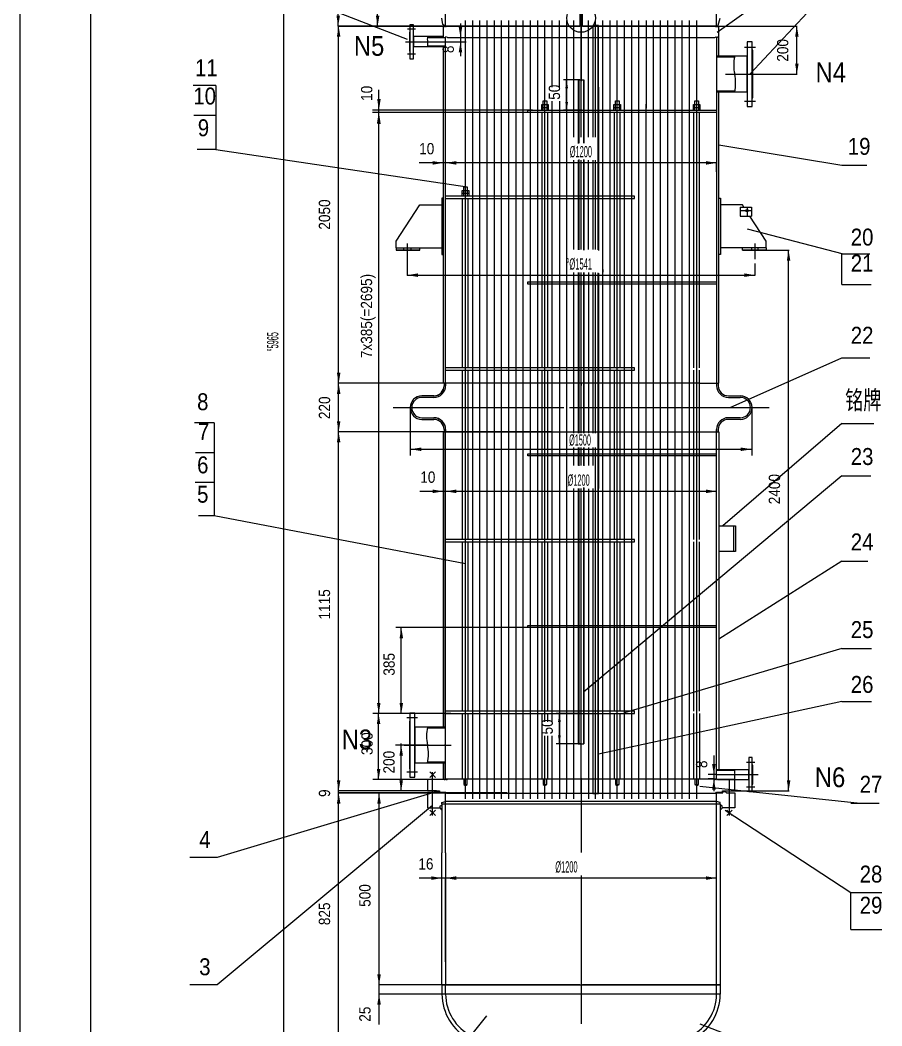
# Model space of a CAD drawing. Extents: x -3738 to 8162, y -7789 to 9011.
# Drawn here: x -3718 to 2388, y -2020 to 5103 of the extents above; entities that cross this region are included whole.
import ezdxf
from ezdxf.enums import TextEntityAlignment as Align

# ---------------------------------------------------------------- set-up
doc = ezdxf.new("R2010")
doc.units = 0
doc.linetypes.add('DASHED', pattern=[4, 3, -1])
for name, color, linetype in [('1', 7, 'Continuous'), ('11', 3, 'Continuous'), ('12', 7, 'Continuous'), ('17', 7, 'Continuous'), ('2', 4, 'Continuous'), ('21', 7, 'Continuous'), ('25', 4, 'Continuous'), ('3', 7, 'Continuous'), ('4', 2, 'DASHED'), ('8', 3, 'Continuous')]:
    doc.layers.add(name, color=color, linetype=linetype)
doc.styles.add('style1', font='cadt_en.shx', dxfattribs={"width": 0.531562, "bigfont": 'cadt_hz.shx'})
doc.styles.add('style115', font='cadt_en.shx', dxfattribs={"width": 0.424167, "bigfont": 'cadt_hz.shx'})
doc.styles.add('style76', font='cadt_en.shx', dxfattribs={"width": 0.499314, "bigfont": 'cadt_hz.shx'})
doc.styles.add('style77', font='cadt_en.shx', dxfattribs={"width": 0.45056, "bigfont": 'cadt_hz.shx'})
doc.styles.add('style80', font='cadt_en.shx', dxfattribs={"width": 0.45056, "bigfont": 'cadt_hz.shx'})
doc.styles.add('style81', font='cadt_en.shx', dxfattribs={"width": 0.45056, "bigfont": 'cadt_hz.shx'})
doc.styles.add('style85', font='cadt_en.shx', dxfattribs={"width": 0.465143, "bigfont": 'cadt_hz.shx'})

# ---------------------------------------------------------------- blocks, each defined once
blk = doc.blocks.new('*U76')
at = {"layer": '25'}
blk.add_line((-3717.8, -7788.7), (-3717.8, 9011.3, 1), dxfattribs=at)
blk = doc.blocks.new('*D84')
at = {"layer": '8'}
for p, q in [((253.7, 7646), (-1467.4, 7646)), ((-1464.2, 5060.1), (-1464.2, 7646)), ((-384.2, 5060.1), (-1467.4, 5060.1))]:
    blk.add_line(p, q, dxfattribs=at)
for points in [[(-1464.2, 7646), (-1451.7, 7571), (-1476.7, 7571)], [(-1464.2, 5060.1), (-1476.7, 5135.1), (-1451.7, 5135.1)]]:
    blk.add_solid(points, dxfattribs=at)
at = {"layer": '12', "style": 'style1', "width": 0.9}
blk.add_text('1596', height=80, rotation=90, dxfattribs=at).set_placement((-1500.7, 6365.4), align=Align.BOTTOM_LEFT)
blk = doc.blocks.new('*D86')
at = {"layer": '8'}
for p, q in [((-267.4, -370.9), (-1177.8, -370.9)), ((-1174.6, -2010.9), (-1174.6, -370.9)), ((-104.7, -1730.9), (-1177.8, -1730.9)), ((-104.7, -1794.9), (-1177.8, -1794.9))]:
    blk.add_line(p, q, dxfattribs=at)
for points in [[(-1174.6, -370.9), (-1162.1, -445.9), (-1187.1, -445.9)], [(-1174.6, -1730.9), (-1187.1, -1655.9), (-1162.1, -1655.9)], [(-1174.6, -1794.9), (-1162.1, -1869.9), (-1187.1, -1869.9)]]:
    blk.add_solid(points, dxfattribs=at)
at = {"layer": '12', "style": 'style1', "width": 0.9}
for s, p in [('500', (-1211.1, -1177.4)), ('25', (-1211.1, -1991.1))]:
    blk.add_text(s, height=80, rotation=90, dxfattribs=at).set_placement(p, align=Align.BOTTOM_LEFT)
blk = doc.blocks.new('*D87')
at = {"layer": '8'}
for p, q in [((-681.8, -372.5), (-1464.2, -372.5)), ((-1461, -2301.4), (-1461, -372.5)), ((164.1, -2301.4), (-1464.2, -2301.4))]:
    blk.add_line(p, q, dxfattribs=at)
for points in [[(-1461, -372.5), (-1448.5, -447.5), (-1473.5, -447.5)], [(-1461, -2301.4), (-1473.5, -2226.4), (-1448.5, -2226.4)]]:
    blk.add_solid(points, dxfattribs=at)
at = {"layer": '12', "style": 'style1', "width": 0.9}
blk.add_text('825', height=80, rotation=90, dxfattribs=at).set_placement((-1497.5, -1307), align=Align.BOTTOM_LEFT)
blk = doc.blocks.new('*D88')
at = {"layer": '8'}
for p, q in [((1099.3, 5060), (1788.6, 5060)), ((1785.4, 4720.3), (1785.4, 5060)), ((1280, 4720.3), (1788.6, 4720.3))]:
    blk.add_line(p, q, dxfattribs=at)
for points in [[(1785.4, 5060), (1797.9, 4985), (1772.9, 4985)], [(1785.4, 4720.3), (1772.9, 4795.3), (1797.9, 4795.3)]]:
    blk.add_solid(points, dxfattribs=at)
at = {"layer": '12', "style": 'style1', "width": 0.9}
blk.add_text('200', height=80, rotation=90, dxfattribs=at).set_placement((1748.9, 4808.6), align=Align.BOTTOM_LEFT)
blk = doc.blocks.new('*D89')
at = {"layer": '8'}
for p, q in [((1517, 3473.9), (1730.2, 3473.9)), ((1727, -356.5), (1727, 3473.9)), ((1271.3, -356.5), (1730.2, -356.5))]:
    blk.add_line(p, q, dxfattribs=at)
for points in [[(1727, 3473.9), (1739.5, 3398.9), (1714.5, 3398.9)], [(1727, -356.5), (1714.5, -281.5), (1739.5, -281.5)]]:
    blk.add_solid(points, dxfattribs=at)
at = {"layer": '12', "style": 'style1', "width": 0.9}
blk.add_text('2400', height=80, rotation=90, dxfattribs=at).set_placement((1690.4, 1674), align=Align.BOTTOM_LEFT)
blk = doc.blocks.new('*U91')
at = {"layer": '25'}
blk.add_line((-2330.8, 4428.5), (-2487.9, 4428.5, 1), dxfattribs=at)
blk = doc.blocks.new('*U92')
at = {"layer": '25'}
blk.add_line((-2330.8, 4640.3), (-2492.2, 4640.3, 1), dxfattribs=at)
blk = doc.blocks.new('*U93')
at = {"layer": '25'}
blk.add_line((-2341.8, 1827.3), (-2478.1, 1827.3, 1), dxfattribs=at)
blk = doc.blocks.new('*U94')
at = {"layer": '25'}
blk.add_line((-2341.8, 2039.3), (-2474.2, 2039.3, 1), dxfattribs=at)
blk = doc.blocks.new('*U95')
at = {"layer": '25'}
blk.add_line((-2341.8, 2250.3), (-2482.1, 2250.3, 1), dxfattribs=at)
blk = doc.blocks.new('*U96')
at = {"layer": '25'}
blk.add_line((-2322.8, -828.7), (-2514.8, -828.7, 1), dxfattribs=at)
blk = doc.blocks.new('*U97')
at = {"layer": '25'}
blk.add_line((-2322.8, -1729.9), (-2514.8, -1729.9, 1), dxfattribs=at)
blk = doc.blocks.new('*D99')
at = {"layer": '8'}
for p, q in [((-1184.7, 5060), (-1184.7, 7364.1)), ((-311.1, 7148.1), (-1187.9, 7148.1)), ((-443.9, 7131.4), (-1187.9, 7131.4)), ((-400.7, 6660.1), (-1187.9, 6660.1)), ((-443.9, 6650.5), (-1187.9, 6650.5)), ((-640.7, 5060), (-1187.9, 5060))]:
    blk.add_line(p, q, dxfattribs=at)
for points in [[(-1184.7, 7148.1), (-1197.2, 7223.1), (-1172.2, 7223.1)], [(-1184.7, 7131.4), (-1172.2, 7056.4), (-1197.2, 7056.4)], [(-1184.7, 6660.1), (-1197.2, 6735.1), (-1172.2, 6735.1)], [(-1184.7, 6650.5), (-1172.2, 6575.5), (-1197.2, 6575.5)], [(-1184.7, 5060), (-1197.2, 5135), (-1172.2, 5135)]]:
    blk.add_solid(points, dxfattribs=at)
at = {"layer": '12', "style": 'style1', "width": 0.9}
for s, p in [('25', (-1221.3, 7205.1)), ('265', (-1221.3, 6823.8)), ('9', (-1221.3, 6628.3)), ('1000', (-1221.3, 5793))]:
    blk.add_text(s, height=80, rotation=90, dxfattribs=at).set_placement(p, align=Align.BOTTOM_LEFT)
blk = doc.blocks.new('*D100')
at = {"layer": '8'}
for p, q in [((-665.4, 192.3), (-1218, 192.3)), ((-1178, -276.5), (-1178, 192.3)), ((-775.5, -276.5), (-1218, -276.5))]:
    blk.add_line(p, q, dxfattribs=at)
for points in [[(-1178, 192.3), (-1165.5, 117.3), (-1190.5, 117.3)], [(-1178, -276.5), (-1190.5, -201.5), (-1165.5, -201.5)]]:
    blk.add_solid(points, dxfattribs=at)
at = {"layer": '12', "style": 'style1', "width": 0.9}
blk.add_text('300', height=80, rotation=90, dxfattribs=at).set_placement((-1195.9, -102), align=Align.BOTTOM_LEFT)
blk = doc.blocks.new('*D101')
at = {"layer": '8'}
for p, q in [((-831.7, -31.7), (-1057.9, -31.7)), ((-1017.9, -356.5), (-1017.9, -20.7)), ((-816.4, -356.5), (-1057.9, -356.5))]:
    blk.add_line(p, q, dxfattribs=at)
for points in [[(-1017.9, -31.7), (-1005.4, -106.7), (-1030.4, -106.7)], [(-1017.9, -356.5), (-1030.4, -281.5), (-1005.4, -281.5)]]:
    blk.add_solid(points, dxfattribs=at)
at = {"layer": '12', "style": 'style1', "width": 0.9}
blk.add_text('200', height=80, rotation=90, dxfattribs=at).set_placement((-1040.7, -233), align=Align.BOTTOM_LEFT)
blk = doc.blocks.new('*D102')
at = {"layer": '8'}
for p, q in [((-52.3, 800.3), (-1056.9, 800.3)), ((-1016.9, 192.3), (-1016.9, 800.3)), ((-705.1, 192.3), (-1056.9, 192.3))]:
    blk.add_line(p, q, dxfattribs=at)
for points in [[(-1016.9, 800.3), (-1004.4, 725.3), (-1029.4, 725.3)], [(-1016.9, 192.3), (-1029.4, 267.3), (-1004.4, 267.3)]]:
    blk.add_solid(points, dxfattribs=at)
at = {"layer": '12', "style": 'style1', "width": 0.9}
blk.add_text('385', height=80, rotation=90, dxfattribs=at).set_placement((-1039.7, 460), align=Align.BOTTOM_LEFT)
blk = doc.blocks.new('*D103')
at = {"layer": '8'}
for p, q in [((833.1, 4448.3), (-1216.9, 4448.3)), ((-1176.9, 192.3), (-1176.9, 4448.3)), ((-695.5, 192.3), (-1216.9, 192.3))]:
    blk.add_line(p, q, dxfattribs=at)
for points in [[(-1176.9, 4448.3), (-1164.4, 4373.3), (-1189.4, 4373.3)], [(-1176.9, 192.3), (-1189.4, 267.3), (-1164.4, 267.3)]]:
    blk.add_solid(points, dxfattribs=at)
at = {"layer": '12', "style": 'style1', "width": 0.9}
blk.add_text('7x385(=2695)', height=80, rotation=90, dxfattribs=at).set_placement((-1199.7, 2708.9), align=Align.BOTTOM_LEFT)
blk = doc.blocks.new('*D104')
at = {"layer": '8'}
for p, q in [((-597.9, 5079.5), (-597.9, 4848.7, 1)), ((-687.8, 4949.9), (-557.9, 4949.9)), ((-679.4, 4979.9), (-557.9, 4979.9))]:
    blk.add_line(p, q, dxfattribs=at)
for points in [[(-597.9, 4979.9), (-610.4, 5054.9), (-585.4, 5054.9)], [(-597.9, 4949.9), (-585.4, 4874.9), (-610.4, 4874.9)]]:
    blk.add_solid(points, dxfattribs=at)
at = {"layer": '12', "style": 'style1', "width": 0.9}
blk.add_text('8', height=80, rotation=90, dxfattribs=at).set_placement((-620.7, 4869.4), align=Align.BOTTOM_LEFT)
blk = doc.blocks.new('*D131')
at = {"layer": '8'}
for p, q in [((1197.5, -105.5), (1197.5, -357.1, 1)), ((1218.1, -240.5), (1157.5, -240.5)), ((1196.1, -271.7), (1157.5, -271.7))]:
    blk.add_line(p, q, dxfattribs=at)
for points in [[(1197.5, -240.5), (1185, -165.5), (1210, -165.5)], [(1197.5, -271.7), (1210, -346.7), (1185, -346.7)]]:
    blk.add_solid(points, dxfattribs=at)
at = {"layer": '12', "style": 'style1', "width": 0.9}
blk.add_text('8', height=80, rotation=90, dxfattribs=at).set_placement((1174.6, -194.4), align=Align.BOTTOM_LEFT)
blk = doc.blocks.new('*D159')
at = {"layer": '8'}
for p, q in [((249.9, 192.3), (80.3, 192.3)), ((103.3, -22.7), (103.3, 192.3)), ((256.9, -22.7), (80.3, -22.7))]:
    blk.add_line(p, q, dxfattribs=at)
for points in [[(103.3, 192.3), (113.3, 132.3), (93.3, 132.3)], [(103.3, -22.7), (93.3, 37.3), (113.3, 37.3)]]:
    blk.add_solid(points, dxfattribs=at)
at = {"layer": '12', "style": 'style1', "width": 0.9}
blk.add_text('50', height=80, rotation=90, dxfattribs=at).set_placement((80.4, 43.7), align=Align.BOTTOM_LEFT)
blk = doc.blocks.new('*D160')
at = {"layer": '8'}
for p, q in [((248.9, 4679.3), (131.5, 4679.3)), ((154.5, 4464.3), (154.5, 4679.3)), ((264.9, 4464.3), (131.5, 4464.3))]:
    blk.add_line(p, q, dxfattribs=at)
for points in [[(154.5, 4679.3), (164.5, 4619.3), (144.5, 4619.3)], [(154.5, 4464.3), (144.5, 4524.3), (164.5, 4524.3)]]:
    blk.add_solid(points, dxfattribs=at)
at = {"layer": '12', "style": 'style1', "width": 0.9}
blk.add_text('50', height=80, rotation=90, dxfattribs=at).set_placement((131.6, 4538.7), align=Align.BOTTOM_LEFT)
blk = doc.blocks.new('*D166')
at = {"layer": '8'}
for p, q in [((-1175.5, 4448.3), (-1175.5, 4608.3)), ((-87, 4464.3), (-1220.5, 4464.3)), ((-87, 4448.3), (-1220.5, 4448.3))]:
    blk.add_line(p, q, dxfattribs=at)
for points in [[(-1175.5, 4464.3), (-1188, 4544.3), (-1163, 4544.3)], [(-1175.5, 4448.3), (-1163, 4368.3), (-1188, 4368.3)]]:
    blk.add_solid(points, dxfattribs=at)
at = {"layer": '12', "style": 'style1', "width": 0.9}
blk.add_text('10', height=80, rotation=90, dxfattribs=at).set_placement((-1198.3, 4531.1), align=Align.BOTTOM_LEFT)
blk = doc.blocks.new('*D167')
at = {"layer": '8'}
for p, q in [((-954.3, 2358.7), (-954.3, 2018.5)), ((1467.6, 2367.1), (1467.6, 2018.5)), ((-954.3, 2063.5), (1467.6, 2063.5))]:
    blk.add_line(p, q, dxfattribs=at)
for points in [[(-954.3, 2063.5), (-874.3, 2076), (-874.3, 2051)], [(1467.6, 2063.5), (1387.6, 2051), (1387.6, 2076)]]:
    blk.add_solid(points, dxfattribs=at)
at = {"layer": '12', "insert": (172.1, 2086.4), "char_height": 80, "attachment_point": 7, "style": 'style85'}
blk.add_mtext('%%c1500', dxfattribs=at)
blk = doc.blocks.new('*U205')
at = {"layer": '1'}
blk.add_line((-3217.8, -7588.7), (-3217.8, 8811.3, 1), dxfattribs=at)
blk = doc.blocks.new('*D206')
at = {"layer": '8'}
for p, q in [((223.3, 7646), (-1853.5, 7646)), ((-1850.3, -2530.9), (-1850.3, 7646)), ((264.9, -2530.9), (-1853.5, -2530.9))]:
    blk.add_line(p, q, dxfattribs=at)
for points in [[(-1850.3, 7646), (-1837.8, 7571), (-1862.8, 7571)], [(-1850.3, -2530.9), (-1862.8, -2455.9), (-1837.8, -2455.9)]]:
    blk.add_solid(points, dxfattribs=at)
at = {"layer": '12', "insert": (-1886.9, 2757.3), "char_height": 80, "attachment_point": 7, "rotation": 90, "style": 'style115'}
blk.add_mtext('%%d5965', dxfattribs=at)
blk = doc.blocks.new('*D207')
at = {"layer": '8'}
for p, q in [((-1464.2, 5060.1), (247.3, 5060.1, 1)), ((-1461, -586.9), (-1461, 5060.1)), ((253.7, 2530.7), (-1464.2, 2530.7)), ((48.9, 2186.7), (-1464.2, 2186.7)), ((-767.1, -356.5), (-1464.2, -356.5)), ((-767.1, -370.9), (-1464.2, -370.9))]:
    blk.add_line(p, q, dxfattribs=at)
for points in [[(-1461, 5060.1), (-1448.5, 4985.1), (-1473.5, 4985.1)], [(-1461, 2530.7), (-1473.5, 2605.7), (-1448.5, 2605.7)], [(-1461, 2530.7), (-1448.5, 2455.7), (-1473.5, 2455.7)], [(-1461, 2186.7), (-1473.5, 2261.7), (-1448.5, 2261.7)], [(-1461, 2186.7), (-1448.5, 2111.7), (-1473.5, 2111.7)], [(-1461, -356.5), (-1473.5, -281.5), (-1448.5, -281.5)], [(-1461, -370.9), (-1448.5, -445.9), (-1473.5, -445.9)]]:
    blk.add_solid(points, dxfattribs=at)
at = {"layer": '12', "style": 'style1', "width": 0.9}
for s, p in [('2050', (-1497.5, 3619.1)), ('220', (-1497.5, 2277.2)), ('1115', (-1497.5, 857.9)), ('9', (-1497.5, -399.2))]:
    blk.add_text(s, height=80, rotation=90, dxfattribs=at).set_placement(p, align=Align.BOTTOM_LEFT)

msp = doc.modelspace()

# ---------------------------------------------------------------- linework, layer by layer
at = {"layer": '1'}
for p, q in [((-703.13429, 5060.0579), (-703.13429, 5402.45799)), ((1216.86571, 5060.0579), (1216.86571, 5376.85805)), ((-955.93429, 5069.9059), (-955.93429, 4829.9059)), ((-930.33429, 5069.9059), (-955.93429, 5069.9059)), ((-930.33429, 4829.9059), (-930.33429, 5069.9059)), ((-723.93429, 5072.8579), (-728.73429, 5117.6579)), ((-707.07578, 5063.2579), (-723.94951, 5072.99996)), ((-707.06146, 5060.0579), (-719.13429, 5053.08765)), ((-707.07578, 5060.0499), (-707.07578, 5063.2579)), ((-703.13429, 5060.0579), (-707.07578, 5060.0579)), ((-703.13429, 5060.0579), (-703.13429, 5058.7219, 6.28319)), ((-689.80718, 5060.0579), (-700.46229, 5056.0499)), ((1220.78571, 5060.0579), (-689.80718, 5060.0579)), ((1203.5386, 5060.0499), (1214.19371, 5056.0419)), ((1220.78571, 5060.0579), (1232.86571, 5053.08351)), ((1220.80719, 5063.2579), (1228.39836, 5067.64066)), ((1220.80719, 5060.0499), (1220.80719, 5063.2579)), ((1228.39836, 5067.64066), (1242.46571, 5117.6579)), ((-955.93429, 5017.1059), (-959.13429, 5017.1059)), ((-959.13429, 5017.1059), (-959.13429, 4882.7059)), ((-719.13429, 4983.28934), (-719.13429, 5053.08765)), ((1217.37771, 4979.8899), (1232.86571, 4988.8319, 6.28319)), ((1232.86571, 4847.5059), (1232.86571, 5053.08351)), ((-719.13429, 4985.9059), (-930.33429, 4985.9059)), ((-719.13429, 4983.28934), (-705.80629, 4979.8899, 6.28319)), ((-703.13429, 4979.8899), (-705.80629, 4979.8899)), ((-703.13429, 4979.8899), (-703.13429, 4981.2259)), ((-703.13429, 4920.97465), (-703.13429, 4981.2259)), ((-703.13429, 2513.9059), (-703.13429, 4981.2259, 1)), ((-689.80718, 4979.8899), (-700.46229, 4983.8979, 6.28319)), ((-689.80718, 4979.8899), (1203.5386, 4979.8899)), ((1203.5386, 4979.8899), (1214.19371, 4983.8979, 6.28319)), ((1216.86571, 4979.8899), (1216.86571, 4981.2259, 6.28319)), ((1216.86571, 4981.2259), (1216.86571, 2513.9059)), ((1216.86571, 4979.8899), (1217.37771, 4979.8899)), ((1469.66571, 4948.3059), (1434.46571, 4948.3059)), ((1434.46571, 4948.3059), (1434.46571, 4492.3059)), ((1469.66571, 4492.3059), (1469.66571, 4948.3059)), ((-959.13429, 4882.7059), (-955.93429, 4882.7059)), ((-711.75384, 4913.9059), (-930.33429, 4913.9059)), ((-719.13429, 2530.7059), (-719.13429, 4913.9059, 6.28319)), ((-703.13429, 2513.9059), (-703.13429, 4859.35501)), ((1434.46571, 4847.5059), (1216.86571, 4847.5059)), ((1472.86571, 4889.1059), (1469.66571, 4889.1059)), ((1472.86571, 4551.5059), (1472.86571, 4889.1059)), ((-955.93429, 4829.9059), (-930.33429, 4829.9059)), ((-719.13429, 2530.7059), (-719.13429, 4593.1059)), ((1434.46571, 4593.1059), (1216.86571, 4593.1059)), ((1232.86571, 2530.7059), (1232.86571, 4593.1059)), ((1434.46571, 4492.3059), (1469.66571, 4492.3059)), ((1469.66571, 4551.5059), (1472.86571, 4551.5059)), ((-120.41429, 4448.3059), (-120.41429, 4464.3059)), ((-120.41429, 4464.3059), (1216.86571, 4464.3059)), ((1216.86571, 4448.3059), (-120.41429, 4448.3059)), ((634.14571, 3856.3059), (-703.13429, 3856.3059)), ((634.14571, 3840.3059), (634.14571, 3856.3059)), ((-1054.4818, 3537.9059), (-886.4818, 3793.9059)), ((-886.4818, 3793.9059), (-730.33429, 3793.9059)), ((-719.13429, 3841.9059), (-730.33429, 3841.9059)), ((-730.33429, 3841.9059), (-730.33429, 3441.9059)), ((-703.13429, 3840.3059), (634.14571, 3840.3059)), ((1232.86571, 3841.9059), (1244.06571, 3841.9059)), ((1244.06571, 3841.9059), (1244.06571, 3441.9059)), ((1400.21322, 3793.9059), (1244.06571, 3793.9059)), ((1384.21322, 3777.9059), (1410.71322, 3777.9059)), ((1384.21322, 3777.9059), (1384.21322, 3753.9059)), ((1410.71322, 3777.9059), (1400.21322, 3793.9059)), ((1410.71322, 3777.9059), (1432.21322, 3777.9059)), ((1432.21322, 3777.9059), (1464.21322, 3777.9059)), ((1464.21322, 3777.9059), (1464.21322, 3753.9059, 1)), ((1384.21322, 3753.9059), (1384.21322, 3713.9059)), ((1384.21322, 3713.9059), (1432.21322, 3713.9059)), ((1432.2382, 3745.10594), (1432.21322, 3745.144)), ((1432.21322, 3713.9059), (1452.71322, 3713.9059)), ((1568.21322, 3537.9059), (1452.71322, 3713.9059)), ((1452.71322, 3713.9059), (1464.21322, 3713.9059)), ((1464.21322, 3753.9059), (1464.21322, 3713.9059)), ((-1054.4818, 3489.9059), (-1054.4818, 3537.9059)), ((1568.21322, 3489.9059), (1568.21322, 3537.9059)), ((-1054.4818, 3489.9059), (-730.33429, 3489.9059)), ((-1054.4818, 3489.9059), (-1054.4818, 3473.9059)), ((-1054.4818, 3473.9059), (-886.4818, 3473.9059)), ((-886.4818, 3473.9059), (-886.4818, 3489.9059)), ((-730.33429, 3441.9059), (-719.13429, 3441.9059)), ((1244.06571, 3441.9059), (1232.86571, 3441.9059)), ((1568.21322, 3489.9059), (1244.06571, 3489.9059)), ((1400.21322, 3473.9059), (1400.21322, 3489.9059)), ((1568.21322, 3473.9059), (1400.21322, 3473.9059)), ((1568.21322, 3489.9059), (1568.21322, 3473.9059)), ((-120.41429, 3232.3059), (-120.41429, 3248.3059)), ((-120.41429, 3248.3059), (1216.86571, 3248.3059)), ((1216.86571, 3232.3059), (-120.41429, 3232.3059)), ((634.14571, 2640.3059), (-703.13429, 2640.3059, 6.28319)), ((634.14571, 2624.3059), (634.14571, 2640.3059)), ((-703.13429, 2624.3059), (634.14571, 2624.3059)), ((1096.06571, 2530.7059), (-719.13429, 2530.7059)), ((-714.33429, 2530.7059), (-719.13429, 2530.7059)), ((-703.13429, 2530.7059), (-714.33429, 2530.7059, 6.28319)), ((-714.33429, 2530.7059), (-714.33429, 2513.9059)), ((-582.33429, 2530.7059), (-703.13429, 2530.7059)), ((1096.06571, 2530.7059), (1216.86571, 2530.7059)), ((1216.86571, 2530.7059), (1228.06571, 2530.7059, 6.28319)), ((1228.06571, 2530.7059), (1232.86571, 2530.7059)), ((1228.06571, 2530.7059), (1228.06571, 2513.9059)), ((-786.33429, 2441.9059), (-871.13429, 2441.9059)), ((-786.33429, 2430.7059), (-871.13429, 2430.7059)), ((1300.06571, 2441.9059), (1384.86571, 2441.9059)), ((1300.06571, 2430.7059), (1384.86571, 2430.7059, 6.28319)), ((-871.13429, 2286.7059), (-786.33429, 2286.7059)), ((1384.86571, 2286.7059), (1300.06571, 2286.7059)), ((-871.13429, 2275.5059), (-786.33429, 2275.5059, 6.28319)), ((1384.86571, 2275.5059), (1300.06571, 2275.5059, 6.28319)), ((-714.33429, 2186.7059), (-719.13429, 2186.7059)), ((-719.13429, 2186.7059), (-719.13429, 95.5059)), ((-719.13429, 95.5059), (-719.13429, 2186.7059)), ((-719.13429, 2186.7059), (1096.06571, 2186.7059)), ((-714.33429, 2203.5059), (-714.33429, 2186.7059)), ((-703.13429, 2186.7059), (-714.33429, 2186.7059, 6.28319)), ((-703.13429, -271.6941), (-703.13429, 2203.52605)), ((-703.13429, 2203.5059), (-703.13429, 2186.7059, 6.28319)), ((-703.13429, -271.6941), (-703.13429, 2186.7059, 6.28319)), ((1096.06571, 2186.7059), (1216.86571, 2186.7059)), ((1216.86571, -271.6941), (1216.86571, 2203.52605)), ((1216.86571, 2186.7059), (1228.06571, 2186.7059)), ((1228.06571, 2203.5059), (1228.06571, 2186.7059)), ((1228.06571, 2186.7059), (1232.86571, 2186.7059)), ((1232.86571, 2186.7059), (1232.86571, -204.4941)), ((-120.41429, 2016.3059), (-120.41429, 2032.3059)), ((-120.41429, 2032.3059), (1216.86571, 2032.3059)), ((1216.86571, 2016.3059), (-120.41429, 2016.3059)), ((1232.86571, 1520.3059), (1349.66571, 1520.3059)), ((1336.86571, 1520.3059), (1336.86571, 1339.5059)), ((1349.66571, 1520.3059), (1349.66571, 1339.5059)), ((634.14571, 1424.3059), (-703.13429, 1424.3059)), ((-703.13429, 1408.3059), (634.14571, 1408.3059)), ((634.14571, 1408.3059), (634.14571, 1424.3059)), ((1349.66571, 1339.5059), (1232.86571, 1339.5059)), ((-120.41429, 800.3059), (-120.41429, 816.3059)), ((-120.41429, 816.3059), (1216.86571, 816.3059)), ((1216.86571, 800.3059), (-120.41429, 800.3059)), ((-955.93429, 196.3059), (-955.93429, -259.6941)), ((-955.93429, 196.3059), (-920.73429, 196.3059)), ((-920.73429, -259.6941), (-920.73429, 196.3059)), ((634.14571, 208.3059), (-703.13429, 208.3059)), ((-703.13429, 192.3059), (634.14571, 192.3059)), ((634.14571, 192.3059), (634.14571, 208.3059)), ((-955.93429, 137.1059), (-959.13429, 137.1059, 1)), ((-959.13429, 137.1059), (-959.13429, -200.4941)), ((-703.13429, 95.5059), (-920.73429, 95.5059)), ((1444.06571, -120.4941), (1444.06571, -360.4941)), ((1469.66571, -120.4941), (1444.06571, -120.4941)), ((1469.66571, -360.4941), (1469.66571, -120.4941)), ((-959.13429, -200.4941), (-955.93429, -200.4941)), ((-703.13429, -158.8941), (-920.73429, -158.8941)), ((-719.13429, -271.6941), (-719.13429, -158.8941, 6.28319)), ((-719.13429, -158.8941), (-719.13429, -271.6941)), ((1216.86571, -204.4941), (1444.06571, -204.4941)), ((1472.86571, -173.2941), (1469.66571, -173.2941)), ((1472.86571, -307.6941), (1472.86571, -173.2941, 6.28319)), ((-955.93429, -259.6941), (-920.73429, -259.6941)), ((-831.13429, -276.4941), (-831.13429, -356.4941)), ((-713.66641, -276.4941), (-831.13429, -276.4941)), ((-706.33429, -271.6941), (1220.06571, -271.6941)), ((-699.93429, -276.4941), (-693.53429, -276.4941, 6.28319)), ((-690.33429, -273.2941), (-690.33429, -271.6941, 6.28319)), ((1213.66571, -276.4941), (1207.26571, -276.4941, 6.28319)), ((1227.39644, -276.4941), (1444.06571, -276.4941)), ((1344.86571, -276.4941), (1227.39783, -276.4941)), ((1344.86571, -356.4941), (1344.86571, -276.4941)), ((1469.66571, -307.6941), (1472.86571, -307.6941)), ((-831.13429, -356.4941), (-745.53429, -356.4941)), ((-831.13429, -370.8941), (-831.13429, -476.4941)), ((-773.53429, -370.8941), (-831.13429, -370.8941)), ((-763.93429, -361.2941), (-773.53429, -370.8941)), ((-745.53429, -361.2941), (-763.93429, -361.2941)), ((-747.93429, -370.8941), (-747.93429, -361.2941)), ((-703.13429, -370.8941), (-747.93429, -370.8941)), ((-745.53429, -356.4941), (-745.53429, -366.0941)), ((-745.53429, -366.0941), (-703.13429, -366.0941)), ((-745.53429, -366.0941), (-745.53429, -370.8941)), ((-703.13429, -794.8941), (-703.13429, -366.0941)), ((-703.13429, -366.0941), (-696.73429, -372.4941)), ((-696.73429, -372.4941), (1210.46571, -372.4941)), ((1210.46571, -372.4941), (1216.86571, -366.0941)), ((1216.86571, -366.0941), (1259.26571, -366.0941)), ((1216.86571, -794.8941), (1216.86571, -366.0941)), ((1216.86571, -370.8941), (1261.66571, -370.8941)), ((1259.26571, -356.4941), (1344.86571, -356.4941, 6.28319)), ((1259.26571, -366.0941), (1259.26571, -356.4941)), ((1259.26571, -361.2941), (1277.66571, -361.2941)), ((1259.26571, -366.0941), (1259.26571, -370.8941)), ((1261.66571, -370.8941), (1261.66571, -361.2941)), ((1277.66571, -361.2941), (1287.26571, -370.8941)), ((1287.26571, -370.8941), (1344.86571, -370.8941)), ((1344.86571, -370.8941), (1344.86571, -476.4941)), ((1444.06571, -360.4941), (1469.66571, -360.4941)), ((-831.13429, -476.4941), (-744.73429, -476.4941)), ((-744.73429, -476.4941), (-740.44629, -460.4941)), ((-744.73429, -476.4941), (-728.73429, -492.4941)), ((-740.44629, -460.4941), (-728.73429, -460.4941)), ((-728.73429, -438.0941), (-703.13429, -431.2333)), ((-728.73429, -450.8941), (-728.73429, -438.0941)), ((-728.73429, -450.8941), (-728.73429, -794.8941)), ((1242.46571, -450.8941), (-728.73429, -450.8941)), ((1216.86571, -431.2333), (-703.13429, -431.2333)), ((1242.46571, -438.0941), (1216.86571, -431.2333)), ((1242.46571, -450.8941), (1242.46571, -438.0941)), ((1242.46571, -450.8941), (1242.46571, -794.8941)), ((1254.17771, -460.4941), (1242.46571, -460.4941)), ((1258.46571, -476.4941), (1242.46571, -492.4941)), ((1258.46571, -476.4941), (1254.17771, -460.4941)), ((1344.86571, -476.4941), (1258.46571, -476.4941)), ((-728.73429, -1730.8941), (-728.73429, -794.8941)), ((-703.13429, -794.8941), (-703.13429, -1730.8941)), ((1216.86571, -1730.8941), (1216.86571, -794.8941)), ((1242.46571, -794.8941), (1242.46571, -1730.8941)), ((247.26571, -1730.8941), (-728.73429, -1730.8941)), ((-728.73429, -1730.8941), (-728.73429, -1794.8941)), ((-728.73429, -1730.8941), (1242.46571, -1730.8941)), ((-703.13429, -1794.8941), (-703.13429, -1730.8941)), ((1242.46571, -1730.8941), (266.46571, -1730.8941, 6.28319)), ((1216.86571, -1794.8941), (1216.86571, -1730.8941)), ((1242.46571, -1730.8941), (1242.46571, -1794.8941))]:
    msp.add_line(p, q, dxfattribs=at)
for centre, radius, start, end in [((-700.46229, 5058.7219), 2.672, 180, 270), ((1214.19371, 5058.7139), 2.672, 270, 360), ((-700.46229, 4981.2259), 2.672, 90, 180), ((-700.46229, 4981.2259), 2.672, 89.999998914, 90), ((1206.68971, 4981.2259), 2.672, 89.999998914, 90), ((1214.19371, 4981.2259), 2.672, 359.999998914, 449.999998914), ((-786.33429, 2513.9059), 83.2, 269.999999847, 360), ((-786.33429, 2513.9059), 72, 270, 360.000001528), ((-786.33429, 2513.9059), 83.2, 270, 360.000001528), ((1300.06571, 2513.9059), 83.2, 179.999998472, 269.999999847), ((1300.06571, 2513.9059), 72, 179.999998472, 269.999999847), ((-871.13429, 2358.7059), 83.2, 90, 270), ((-871.13429, 2358.7059), 72, 90, 270), ((-786.33429, 2513.9059), 72, 269.999999847, 338.96053019), ((1384.86571, 2358.7059), 83.2, 270, 450), ((1384.86571, 2358.7059), 72, 270, 450), ((-786.33429, 2203.5059), 83.2, 359.999998472, 449.999999847), ((-786.33429, 2203.5059), 83.2, 0.000001528, 90), ((1300.06571, 2203.5059), 83.2, 89.999999847, 179.999998472), ((-786.33429, 2203.5059), 72, 21.039465383, 89.999999847), ((-786.33429, 2203.5059), 72, 0.000001528, 90), ((1300.06571, 2203.5059), 72, 89.999999847, 179.999998472), ((-713.66641, -268.4941), 8, 269.999998914, 336.421820093), ((-699.93429, -273.2941), 3.2, 179.999998914, 269.999998914), ((-693.53429, -273.2941), 3.2, 269.999998914, 359.999998914), ((1207.26571, -273.2941), 3.2, 179.999998914, 269.999998914), ((1213.66571, -273.2941), 3.2, 269.999998914, 359.999998914), ((1227.39783, -268.4941), 8, 203.578177049, 269.999998914), ((-371.46245, -1794.8941), 357.27184, 180, 243.434948823), ((-371.46245, -1794.8941), 331.67184, 180, 243.434948823), ((885.19387, -1794.8941), 331.67184, 296.565051177, 360), ((885.19387, -1794.8941), 357.27184, 296.565051177, 360)]:
    msp.add_arc(centre, radius, start, end, dxfattribs=at)
at = {"layer": '17'}
for p, q in [((256.86571, 5054.7059), (256.86571, 5145.9059)), ((256.86571, 5050.6979), (256.86571, 5064.0579, 6.28319)), ((256.86571, 4960.3059), (256.86571, 5061.1059)), ((256.86571, 5059.5059), (256.86571, 5043.5059)), ((256.86571, 5059.5059), (256.86571, 5043.5059)), ((256.86571, 5059.5059), (256.86571, 5043.5059)), ((256.86571, 5059.5059), (256.86571, 5043.5059)), ((256.86571, 5059.5059), (256.86571, 5043.5059)), ((256.86571, 4960.3059), (256.86571, 4976.3059)), ((256.86571, 4953.9059), (256.86571, 4960.3059)), ((256.86571, 4801.15462), (256.86571, 4785.15462)), ((1472.86571, 4720.3059), (1511.26571, 4720.3059, 6.28319)), ((256.86571, 4448.3059), (256.86571, 4464.3059)), ((256.86571, 3840.3059), (256.86571, 3856.3059)), ((256.86571, 3232.3059), (256.86571, 3248.3059)), ((256.86571, 2624.3059), (256.86571, 2640.3059)), ((256.86571, 2530.7059), (256.86571, 2514.7059)), ((256.86571, 2016.3059), (256.86571, 2032.3059)), ((256.86571, 1408.3059), (256.86571, 1424.3059)), ((256.86571, 800.3059), (256.86571, 816.3059)), ((256.86571, 192.3059), (256.86571, 208.3059)), ((-703.13429, -31.6941), (-710.33429, -31.6941)), ((-562.33429, -271.6941), (-562.33429, -255.6941)), ((-562.33429, -271.6941), (-562.33429, -255.6941)), ((-562.33429, -271.6941), (-562.33429, -255.6941)), ((-562.33429, -271.6941), (-562.33429, -255.6941)), ((-562.33429, -271.6941), (-562.33429, -255.6941)), ((0.86571, -271.6941), (0.86571, -255.6941)), ((0.86571, -271.6941), (0.86571, -255.6941)), ((0.86571, -271.6941), (0.86571, -255.6941)), ((0.86571, -271.6941), (0.86571, -255.6941)), ((0.86571, -271.6941), (0.86571, -255.6941)), ((256.86571, -271.6941), (256.86571, -255.6941)), ((256.86571, -265.2941), (256.86571, -457.2941)), ((256.86571, -271.6941), (256.86571, -287.6941)), ((256.86571, -367.6941), (256.86571, -271.6941)), ((512.86571, -271.6941), (512.86571, -255.6941)), ((512.86571, -271.6941), (512.86571, -255.6941)), ((512.86571, -271.6941), (512.86571, -255.6941)), ((512.86571, -271.6941), (512.86571, -255.6941)), ((512.86571, -271.6941), (512.86571, -255.6941)), ((1076.06571, -271.6941), (1076.06571, -255.6941)), ((1076.06571, -271.6941), (1076.06571, -255.6941)), ((1076.06571, -271.6941), (1076.06571, -255.6941)), ((1076.06571, -271.6941), (1076.06571, -255.6941)), ((1076.06571, -271.6941), (1076.06571, -255.6941)), ((1472.86571, -240.4941), (1501.66571, -240.4941)), ((256.86571, -370.8941), (256.86571, -354.8941)), ((256.86571, -370.8941), (256.86571, -354.8941)), ((256.86571, -370.8941), (256.86571, -354.8941)), ((256.86571, -370.8941), (256.86571, -354.8941)), ((256.86571, -370.8941), (256.86571, -354.8941)), ((256.86571, -372.4941), (256.86571, -356.4941)), ((247.26571, -1730.8941), (263.26571, -1730.8941)), ((266.46571, -1730.8941), (282.46571, -1730.8941)), ((282.46571, -1794.8941), (231.26571, -1794.8941))]:
    msp.add_line(p, q, dxfattribs=at)
at = {"layer": '2'}
for p, q in [((248.86571, 6634.4579), (248.86571, 5060.0579)), ((264.86571, 6634.4579), (264.86571, 5060.0579)), ((1220.78571, 5017.1059), (2104.79243, 5651.62216, 1)), ((-2331.8444, 5495.4163), (-974.4818, 4967.9059)), ((1452.71322, 4720.3059), (2104.79243, 5419.77035, 1)), ((-723.93429, 5072.8579), (-723.93429, 5072.99117)), ((-101.53429, -412.4941), (-101.53429, 5101.1059)), ((266.46571, 5060.0499), (266.46571, 5060.0579)), ((-2330.8444, 4640.3059), (-2330.8444, 4627.5059, 1)), ((236.86571, 4679.3059), (276.86571, 4679.3059)), ((-2330.8444, 4627.5059), (-2330.8444, 4187.5059, 1)), ((1232.86571, 4219.5059), (2104.79243, 4074.88232)), ((-2330.8444, 4187.5059), (-2462.47277, 4187.5059)), ((2104.79243, 4074.88232), (2282.34276, 4074.88232)), ((1384.21322, 3777.9059), (1384.21322, 3753.9059)), ((1432.21322, 3777.9059), (1432.21322, 3713.9059)), ((1384.21322, 3753.9059), (1464.21322, 3753.9059)), ((1384.21322, 3753.9059), (1384.21322, 3713.9059)), ((1434.46571, 3624.3059), (2113.86571, 3447.68232)), ((2104.79243, 3447.68232), (2303.30337, 3447.68232)), ((2104.79243, 3230.90591), (2104.79243, 3447.68232)), ((2104.79243, 3230.90591), (2311.37366, 3230.90591)), ((1313.44249, 2358.7059), (2104.79243, 2710.75229)), ((2104.79243, 2710.75229), (2301.33718, 2710.75229)), ((-2341.8444, 2250.3059), (-2341.8444, 2032.3059)), ((2104.79243, 2246.20102), (1261.66571, 1520.3059, 1)), ((2104.79243, 2246.20102), (2331.66761, 2246.20102, 1)), ((-2341.8444, 2032.3059), (-2341.8444, 1592.3059)), ((2104.79243, 1875.74846), (272.86571, 343.3059)), ((2104.79243, 1875.74846), (2309.2384, 1875.74846, 1)), ((-2341.8444, 1592.3059), (-2454.43779, 1592.3059)), ((2104.79243, 1270.94846), (1232.86571, 718.41541)), ((2104.79243, 1270.94846), (2289.13141, 1270.94846)), ((2104.79243, 653.34846), (564.06571, 196.3059)), ((2104.79243, 653.34846), (2314.0357, 653.34846)), ((2104.79243, 277.01179), (379.26571, -96.64564)), ((2104.79243, 277.01179), (2314.0357, 277.01179)), ((240.86571, -22.6941), (256.86571, -22.6941, 0.9)), ((256.86571, -22.6941), (272.86571, -22.6941)), ((1099.10571, -322.49515), (2234.77782, -443.65259, 1)), ((1277.66571, -492.4941), (2168.10722, -1075.31767)), ((2168.10722, -443.65259), (2369.58118, -443.65259)), ((2168.10722, -1338.09409), (2168.10722, -1075.31767)), ((2168.10722, -1075.31767), (2387.92186, -1075.31767)), ((2168.10722, -1338.09409), (2387.92186, -1338.09409)), ((1099.10571, -2005.84684), (2168.10722, -2420.40717))]:
    msp.add_line(p, q, dxfattribs=at)
for centre, radius in [((256.86571, 5117.6579), 100.86974), ((1432.21322, 3753.9059), 8.8)]:
    msp.add_circle(centre, radius, dxfattribs=at)
at = {"layer": '21'}
msp.add_line((255.26571, -372.4941), (258.46571, -372.4941), dxfattribs=at)
for centre, radius, start, end in [((-746.63009, 4967.9059), 86.4, 167.975299351, 192.024697712), ((-915.63849, 4931.9059), 86.4, 347.975299351, 372.024697712), ((1643.44722, 4783.90589), 305.28, 167.975299351, 192.024697712), ((1046.2842, 4656.70591), 305.28, 347.975299351, 372.024697712), ((-532.55278, 31.90589), 305.28, 167.975299351, 192.024697712), ((-1129.7158, -95.29409), 305.28, 347.975299351, 372.024697712), ((1429.36991, -222.4941), 86.4, 167.975299351, 192.024697712), ((1260.36151, -258.4941), 86.4, 347.975299351, 372.024697712)]:
    msp.add_arc(centre, radius, start, end, dxfattribs=at)
at = {"layer": '25'}
for p, q in [((-562.33429, -412.4941), (-562.33429, 5101.1059)), ((-511.13429, -412.4941), (-511.13429, 5101.1059)), ((-459.93429, -412.4941), (-459.93429, 5101.1059)), ((-408.73429, -412.4941), (-408.73429, 5101.1059)), ((-357.53429, -412.4941), (-357.53429, 5101.1059)), ((-306.33429, -412.4941), (-306.33429, 5101.1059)), ((-255.13429, -412.4941), (-255.13429, 5101.1059)), ((-203.93429, -412.4941), (-203.93429, 5101.1059)), ((-152.73429, -412.4941), (-152.73429, 5101.1059)), ((-50.33429, -412.4941), (-50.33429, 5101.1059)), ((0.86571, 132.81349), (0.86571, 5101.1059)), ((52.06571, 4627.81349), (52.06571, 5101.1059)), ((103.26571, 4627.81349), (103.26571, 5101.1059)), ((154.46571, 5101.1059), (154.46571, -375.6941)), ((205.66571, 4274.15316), (205.66571, 5101.1059)), ((308.06571, 4274.15316), (308.06571, 5101.1059)), ((339.26571, 5064.3059), (339.26571, 4274.15316)), ((379.26571, 5064.3059), (339.26571, 5064.3059)), ((343.26571, 4274.15316), (343.26571, 5064.3059)), ((359.26571, 4274.15316), (359.26571, 5101.1059)), ((375.26571, 5064.3059), (375.26571, 3476.7111, 0.9)), ((379.26571, 4627.81349), (379.26571, 5064.3059, 0.9)), ((410.46571, -412.4941), (410.46571, 5101.1059)), ((461.66571, -412.4941), (461.66571, 5101.1059, 0.9)), ((512.86571, -412.4941), (512.86571, 5101.1059)), ((564.06571, -412.4941), (564.06571, 5101.1059)), ((615.26571, -412.4941), (615.26571, 5101.1059, 1)), ((666.46571, -412.4941), (666.46571, 5101.1059)), ((717.66571, 5101.1059), (717.66571, 4480.143, 1)), ((768.86571, -412.4941), (768.86571, 5101.1059)), ((820.06571, -412.4941), (820.06571, 5101.1059)), ((871.26571, -412.4941), (871.26571, 5101.1059)), ((922.46571, -412.4941), (922.46571, 5101.1059)), ((973.66571, -412.4941), (973.66571, 5101.1059)), ((1024.86571, -412.4941), (1024.86571, 5101.1059)), ((1076.06571, -412.4941), (1076.06571, 5101.1059)), ((-915.93429, 5037.9059), (-973.53429, 5037.9059)), ((-987.93429, 4949.9059), (-681.40741, 4949.9059)), ((-930.33429, 4985.9059), (-930.33429, 4913.9059)), ((-831.13429, 4980.3059), (-707.43728, 4980.3059)), ((-711.75384, 4919.5059), (-831.13429, 4919.5059, 0.9)), ((-703.13429, 4960.3059), (-703.13429, 4961.9059)), ((-915.93429, 4861.9059), (-973.53429, 4861.9059, 6.28319)), ((1415.26571, 4912.3059), (1492.06571, 4912.3059)), ((1434.46571, 4593.1059), (1434.46571, 4847.5059)), ((1344.86571, 4840.3059), (1216.86571, 4840.3059)), ((1280.00706, 4720.3059), (1537.54976, 4720.3059)), ((236.86571, 4679.3059), (236.86571, 4229.05304, 0.9)), ((240.86571, 4679.3059), (240.86571, 4230.6641)), ((272.86571, 4679.3059), (272.86571, 4232.27516)), ((276.86571, 4679.3059), (276.86571, 4230.6641)), ((379.26571, 4627.56113), (379.26571, 3471.58882)), ((1344.86571, 4600.3059), (1216.86571, 4600.3059)), ((-22.17429, 4484.7859), (-22.17429, 4505.2659)), ((-22.17429, 4505.2659), (23.90571, 4505.2659)), ((-11.93429, 4464.3059), (-11.93429, 4530.8659)), ((-11.93429, 4530.8659), (13.66571, 4530.8659)), ((13.66571, 4530.8659), (13.66571, 4464.3059)), ((23.90571, 4505.2659), (23.90571, 4484.7859)), ((52.06571, 132.81349), (52.06571, 4528.61081)), ((103.26571, 4528.61081), (103.26571, -412.4941)), ((489.82571, 4484.7859), (489.82571, 4505.2659)), ((489.82571, 4505.2659), (535.90571, 4505.2659)), ((500.06571, 4464.3059), (500.06571, 4530.8659)), ((500.06571, 4530.8659), (525.66571, 4530.8659)), ((525.66571, 4530.8659), (525.66571, 4464.3059)), ((535.90571, 4505.2659), (535.90571, 4484.7859)), ((717.66571, -412.4941), (717.66571, 4507.81081)), ((1053.02571, 4484.7859), (1053.02571, 4505.2659)), ((1053.02571, 4505.2659), (1099.10571, 4505.2659)), ((1063.26571, 4464.3059), (1063.26571, 4530.8659)), ((1063.26571, 4530.8659), (1088.86571, 4530.8659)), ((1088.86571, 4530.8659), (1088.86571, 4464.3059)), ((1099.10571, 4505.2659), (1099.10571, 4484.7859)), ((1415.26571, 4528.3059), (1492.06571, 4528.3059)), ((-22.17429, 4464.3059), (-22.17429, 4484.7859)), ((-22.17429, 4484.7859), (23.90571, 4484.7859)), ((-19.13429, 2640.3059), (-19.13429, 4448.3059)), ((20.86571, 2640.3059), (20.86571, 4448.3059)), ((23.90571, 4484.7859), (23.90571, 4464.3059)), ((489.82571, 4464.3059), (489.82571, 4484.7859)), ((489.82571, 4484.7859), (535.90571, 4484.7859)), ((492.86571, 2640.3059), (492.86571, 4448.3059)), ((532.86571, 2640.3059), (532.86571, 4448.3059)), ((535.90571, 4484.7859), (535.90571, 4464.3059)), ((1053.02571, 4464.3059), (1053.02571, 4484.7859)), ((1053.02571, 4484.7859), (1099.10571, 4484.7859)), ((1056.06571, 2640.3059), (1056.06571, 4448.3059)), ((1096.06571, 2640.3059), (1096.06571, 4448.3059)), ((1099.10571, 4484.7859), (1099.10571, 4464.3059)), ((-2330.8444, 4187.5059), (-549.53429, 3922.8659)), ((205.66571, 3478.95316), (205.66571, 4110.95316)), ((236.86571, 4111.1234), (236.86571, 3476.94462)), ((240.86571, 4115.31215), (240.86571, 3475.42436)), ((272.86571, 4115.63437), (272.86571, 3473.9041)), ((276.86571, 4114.66773), (276.86571, 3472.89059)), ((308.06571, 3478.95316), (308.06571, 4110.95316)), ((339.26571, 4110.95316), (339.26571, 3478.95316)), ((343.26571, 3478.95316), (343.26571, 4110.95316)), ((359.26571, 3478.95316), (359.26571, 4110.95316)), ((-575.13429, 3856.3059), (-575.13429, 3922.8659)), ((-575.13429, 3922.8659), (-549.53429, 3922.8659)), ((-549.53429, 3922.8659), (-549.53429, 3856.3059)), ((-585.37429, 3876.7859), (-585.37429, 3897.2659)), ((-585.37429, 3897.2659), (-539.29429, 3897.2659)), ((-585.37429, 3856.3059), (-585.37429, 3876.7859)), ((-585.37429, 3876.7859), (-539.29429, 3876.7859)), ((-539.29429, 3897.2659), (-539.29429, 3876.7859)), ((-539.29429, 3876.7859), (-539.29429, 3856.3059)), ((-582.33429, 2640.3059), (-582.33429, 3840.3059)), ((-542.33429, 2640.3059), (-542.33429, 3840.3059)), ((-974.4818, 3521.9059), (-974.4818, 3409.9059)), ((1488.21322, 3521.9059), (1488.21322, 3409.9059)), ((-886.4818, 3473.9059), (-1054.4818, 3473.9059)), ((-998.4818, 3473.9059), (-998.4818, 3489.9059)), ((-950.4818, 3489.9059), (-950.4818, 3473.9059)), ((1400.21322, 3473.9059), (1568.21322, 3473.9059)), ((1464.21322, 3489.9059), (1464.21322, 3473.9059)), ((1512.21322, 3473.9059), (1512.21322, 3489.9059)), ((205.66571, 2177.40355), (205.66571, 3315.75316)), ((236.86571, 3315.29024), (236.86571, 2177.40355)), ((240.86571, 3315.79699), (240.86571, 2177.40355)), ((272.86571, 3314.78348), (272.86571, 2177.40355)), ((276.86571, 3316.30374), (276.86571, 2177.40355)), ((308.06571, 3315.75316), (308.06571, 2177.40355)), ((339.26571, 3315.75316), (339.26571, 2177.40355)), ((343.26571, 2177.40355), (343.26571, 3315.75316)), ((359.26571, 2177.40355), (359.26571, 3315.75316)), ((375.26571, 3312.79793), (375.26571, -375.6941)), ((379.26571, 3311.51736), (379.26571, 1784.55316)), ((410.46571, 3337.46487), (410.46571, 3317.41119)), ((-582.33429, 1424.3059), (-582.33429, 2624.3059)), ((-542.33429, 1424.3059), (-542.33429, 2624.3059)), ((-19.13429, 1424.3059), (-19.13429, 2624.3059)), ((20.86571, 1424.3059), (20.86571, 2624.3059)), ((492.86571, 1424.3059), (492.86571, 2624.3059)), ((532.86571, 1424.3059), (532.86571, 2624.3059)), ((1056.06571, 1424.3059), (1056.06571, 2624.3059)), ((1096.06571, 1424.3059), (1096.06571, 2624.3059)), ((-703.13429, 2530.7059), (-703.13429, 2513.9059)), ((-703.13429, 2530.7059), (-703.13429, 2513.9059)), ((1216.86571, 2530.7059), (1216.86571, 2513.9059)), ((-1075.45429, 2358.7059), (134.46571, 2358.7059)), ((174.46571, 2358.7059), (1589.18571, 2358.7059)), ((-703.13429, 2203.5059), (-703.13429, 2186.7059)), ((1216.86571, 2203.5059), (1216.86571, 2186.7059)), ((205.66571, 1947.75316), (205.66571, 2075.40355)), ((236.86571, 2075.40355), (236.86571, 1949.43637)), ((240.86571, 2075.40355), (240.86571, 1947.31365)), ((272.86571, 2075.40355), (272.86571, 1949.47456)), ((276.86571, 2075.40355), (276.86571, 1945.35022)), ((308.06571, 2075.40355), (308.06571, 1948.83908)), ((339.26571, 2075.40355), (339.26571, 1947.75316)), ((343.26571, 1947.75316), (343.26571, 2075.40355)), ((359.26571, -412.4941), (359.26571, 2075.40355)), ((205.66571, -412.4941), (205.66571, 1784.55316)), ((236.86571, 1784.92553), (236.86571, -22.6941)), ((240.86571, 1785.45621), (240.86571, -22.6941)), ((272.86571, 1791.69057), (272.86571, -22.6941)), ((276.86571, 1789.84646), (276.86571, -22.6941)), ((308.06571, 1784.36395), (308.06571, -412.4941)), ((339.26571, 1784.55316), (339.26571, -375.6941)), ((343.26571, -375.6941), (343.26571, 1784.55316)), ((379.26571, -375.6941), (379.26571, 1784.55316)), ((-562.34206, 1252.44193), (-2341.8444, 1592.3059, 1)), ((-582.33429, 208.3059), (-582.33429, 1408.3059)), ((-542.33429, 208.3059), (-542.33429, 1408.3059)), ((-19.13429, 208.3059), (-19.13429, 1408.3059)), ((20.86571, 208.3059), (20.86571, 1408.3059)), ((492.86571, 208.3059), (492.86571, 1408.3059)), ((532.86571, 208.3059), (532.86571, 1408.3059)), ((1056.06571, 208.3059), (1056.06571, 1408.3059)), ((1096.06571, 208.3059), (1096.06571, 1408.3059)), ((-901.53429, 160.3059), (-978.33429, 160.3059)), ((-582.33429, -271.6941), (-582.33429, 192.3059)), ((-542.33429, -271.6941), (-542.33429, 192.3059)), ((-19.13429, -271.6941), (-19.13429, 192.3059, 1)), ((20.86571, 132.81349), (20.86571, 192.3059)), ((492.86571, -271.6941), (492.86571, 192.3059)), ((532.86571, -271.6941), (532.86571, 192.3059)), ((1056.06571, -271.6941), (1056.06571, 192.3059)), ((1096.06571, 192.3059), (1096.06571, -271.6941, 1)), ((-920.73429, 95.5059), (-920.73429, -158.8941)), ((-703.13429, 88.3059), (-831.13429, 88.3059)), ((0.86571, -412.4941), (0.86571, 33.61081)), ((20.86571, -271.6941), (20.86571, 33.61081)), ((52.06571, -412.4941), (52.06571, 33.61081)), ((-997.53429, -31.6941), (-663.3985, -31.6941)), ((-703.13429, -151.6941), (-831.13429, -151.6941)), ((1216.86571, -210.0941), (1344.86571, -210.0941)), ((1429.66571, -152.4941), (1487.26571, -152.4941)), ((1444.06571, -276.4941), (1444.06571, -204.4941)), ((-901.53429, -223.6941), (-978.33429, -223.6941)), ((-814.33429, -260.4941), (-775.94009, -222.0999)), ((-775.93429, -260.4941), (-814.32849, -222.0999)), ((-795.13429, -529.2941), (-795.13429, -223.6941)), ((-703.13429, -271.6941), (-703.13429, -273.2941)), ((-575.13429, -271.6941), (-575.13429, -310.0941)), ((-549.53429, -310.0941), (-549.53429, -271.6941)), ((-11.93429, -271.6941), (-11.93429, -310.0941)), ((13.66571, -310.0941), (13.66571, -271.6941)), ((500.06571, -271.6941), (500.06571, -310.0941)), ((525.66571, -310.0941), (525.66571, -271.6941)), ((1063.26571, -271.6941), (1063.26571, -310.0941)), ((1088.86571, -310.0941), (1088.86571, -271.6941)), ((1204.06571, -273.2941), (1204.06571, -271.6941)), ((1216.86571, -240.4941), (1512.27788, -240.4941)), ((1216.86571, -271.6941), (1216.86571, -273.2941)), ((1308.86571, -529.2941), (1308.86571, -276.4941)), ((-575.13429, -310.0941), (-549.53429, -310.0941)), ((-575.13429, -310.0941), (-562.34206, -317.4797)), ((-562.34206, -317.4797), (-549.54982, -310.0941)), ((-11.93429, -310.0941), (13.66571, -310.0941)), ((-11.93429, -310.0941), (0.85794, -317.4797)), ((0.85794, -317.4797), (13.65018, -310.0941)), ((500.06571, -310.0941), (525.66571, -310.0941)), ((500.06571, -310.0941), (512.85794, -317.4797)), ((512.85794, -317.4797), (525.65018, -310.0941)), ((1063.26571, -310.0941), (1088.86571, -310.0941)), ((1063.26571, -310.0941), (1076.05794, -317.4797)), ((1076.05794, -317.4797), (1088.85018, -310.0941)), ((1429.66571, -328.4941), (1487.26571, -328.4941)), ((-763.93429, -361.2941), (-2322.8444, -828.66117, 1)), ((154.46571, -412.4941), (154.46571, -375.6941)), ((339.26571, -375.6941), (379.26571, -375.6941)), ((-795.13429, -460.4941), (-2322.8444, -1729.87118)), ((-814.33429, -492.4941), (-775.94009, -530.8883)), ((-775.93429, -492.4941), (-814.32849, -530.8883)), ((1289.66571, -492.4941), (1328.05991, -530.8883)), ((1328.06571, -492.4941), (1289.67151, -530.8883)), ((256.86571, -1730.8941), (256.86571, -1794.8941)), ((1242.46571, -1794.8941), (-728.73429, -1794.8941))]:
    msp.add_line(p, q, dxfattribs=at)
at = {"layer": '3'}
for p, q in [((256.86571, 4947.8339), (256.86571, 5094.7939)), ((266.46571, 5060.0499), (1201.3786, 5060.0499)), ((1214.70571, 5060.0499), (1217.37771, 5060.0499)), ((1216.86571, 5060.0499), (1216.86571, 5058.7139))]:
    msp.add_line(p, q, dxfattribs=at)
msp.add_arc((1223.50003, 4977.2179), 6.68, 89.999998914, 90, dxfattribs=at)
at = {"layer": '4'}
for p, q in [((256.86571, 5061.1059), (256.86571, 7190.95316)), ((256.86571, 6857.1779), (256.86571, 4668.0579)), ((902.46571, 5060.0499), (902.46571, 5060.0579)), ((942.46571, 5060.0499), (942.46571, 5060.0579)), ((256.86571, 4960.3059), (256.86571, 5054.7059)), ((256.86571, 4464.3059), (256.86571, 4960.3059)), ((256.86571, 4695.55462), (256.86571, 4887.55462)), ((256.86571, 4274.15316), (256.86571, 4448.3059)), ((256.86571, 3856.3059), (256.86571, 4110.95316)), ((256.86571, 3478.95316), (256.86571, 3840.3059)), ((256.86571, 3248.3059), (256.86571, 3315.75316)), ((256.86571, 2640.3059), (256.86571, 3232.3059)), ((256.86571, 2530.7059), (256.86571, 2624.3059)), ((256.86571, 2358.7059), (256.86571, 2530.7059)), ((256.86571, 2186.7059), (256.86571, 2358.7059)), ((256.86571, 2177.40355), (256.86571, 2186.7059)), ((256.86571, 2032.3059), (256.86571, 2075.40355)), ((256.86571, 1947.75316), (256.86571, 2016.3059)), ((256.86571, 1424.3059), (256.86571, 1784.55316)), ((256.86571, 816.3059), (256.86571, 1408.3059)), ((256.86571, 208.3059), (256.86571, 800.3059)), ((256.86571, -271.6941), (256.86571, 192.3059)), ((236.86571, -22.6941), (240.86571, -22.6941)), ((272.86571, -22.6941), (276.86571, -22.6941)), ((256.86571, -425.2941), (256.86571, -791.44684)), ((256.86571, -954.64684), (256.86571, -1730.8941)), ((256.86571, -1794.8941), (256.86571, -2005.84684))]:
    msp.add_line(p, q, dxfattribs=at)
at = {"layer": '8'}
for p, q in [((1313.44249, 4847.5059), (1295.84249, 4847.5059)), ((1313.44249, 4593.1059), (1295.84249, 4593.1059)), ((1216.86571, 4091.91774), (-890.22067, 4091.91774, 1)), ((-719.13429, 4061.51774), (-719.13429, 4095.11774)), ((-703.13429, 4061.51774), (-703.13429, 4095.11774)), ((1216.86571, 4027.91774), (1216.86571, 4095.11774)), ((-974.4818, 3438.7059), (-974.4818, 3293.51774, 0.9)), ((1488.21322, 3378.31774), (1488.21322, 3293.51774)), ((-974.4818, 3296.71774), (1488.21322, 3296.71774)), ((1216.86571, 1765.51774), (-885.88161, 1765.51774, 1)), ((-719.13429, 1600.71774), (-719.13429, 1768.71774)), ((-703.13429, 1600.71774), (-703.13429, 1768.71774)), ((1216.86571, 1600.71774), (1216.86571, 1768.71774)), ((1216.86571, -973.68226), (-890.22067, -973.68226, 1)), ((-728.73429, -1567.69409), (-728.73429, -970.48226)), ((-703.13429, -1567.69409), (-703.13429, -970.48226)), ((1216.86571, -1726.67118), (1216.86571, -970.48226)), ((-654.31184, -2251.70352), (-410.88486, -1948.68211))]:
    msp.add_line(p, q, dxfattribs=at)
for points in [[(-719.13429, 4091.91774), (-794.13429, 4079.41774), (-794.13429, 4104.41774)], [(-703.13429, 4091.91774), (-628.13429, 4104.41774), (-628.13429, 4079.41774)], [(1216.86571, 4091.91774), (1141.86571, 4079.41774), (1141.86571, 4104.41774)], [(-974.4818, 3296.71774), (-899.4818, 3309.21774), (-899.4818, 3284.21774)], [(1488.21322, 3296.71774), (1413.21322, 3284.21774), (1413.21322, 3309.21774)], [(-719.13429, 1765.51774), (-794.13429, 1753.01774), (-794.13429, 1778.01774)], [(-703.13429, 1765.51774), (-628.13429, 1778.01774), (-628.13429, 1753.01774)], [(1216.86571, 1765.51774), (1141.86571, 1753.01774), (1141.86571, 1778.01774)], [(-728.73429, -973.68226), (-803.73429, -986.18226), (-803.73429, -961.18226)], [(-703.13429, -973.68226), (-628.13429, -961.18226), (-628.13429, -986.18226)], [(1216.86571, -973.68226), (1141.86571, -986.18226), (1141.86571, -961.18226)]]:
    msp.add_solid(points, dxfattribs=at)

# ---------------------------------------------------------------- block references
for name in ['*U76', '*U205', '*D206', '*D84', '*D99', '*D207', '*D104', '*D88', '*U92', '*D166', '*D160', '*U91', '*D103', '*D89', '*D167', '*U95', '*U94', '*U93', '*D102', '*D100', '*D159', '*D101', '*D131', '*D87', '*D86', '*U96', '*U97']:
    msp.add_blockref(name, (0, 0))

# ---------------------------------------------------------------- texts
at = {"layer": '11', "style": 'style1', "width": 0.9}
for s, height, p in [('N5', 140, (-1352.94814, 4808.36416)), ('11', 120, (-2478.69538, 4669.52415)), ('N4', 140, (1918.05186, 4621.21287)), ('10', 120, (-2490.69538, 4469.51687)), ('9', 120, (-2458.8444, 4244.46887)), ('19', 120, (2146.47438, 4112.95718)), ('20', 120, (2167.47438, 3470.35718)), ('21', 120, (2167.47438, 3286.15718)), ('22', 120, (2167.47438, 2775.02714)), ('铭牌', 150, (2127.47438, 2286.47588)), ('8', 120, (-2463.8444, 2304.06887)), ('7', 120, (-2457.8444, 2093.06887)), ('23', 120, (2167.47438, 1916.27058)), ('6', 120, (-2463.8444, 1857.06887)), ('5', 120, (-2463.8444, 1649.26887)), ('24', 120, (2167.47438, 1311.22331)), ('25', 120, (2167.47438, 690.42331)), ('26', 120, (2167.47438, 302.08664)), ('N3', 140, (-1439.94814, -103.35246)), ('N6', 140, (1913.05186, -371.57292)), ('27', 120, (2230.78917, -404.97774)), ('4', 120, (-2448.93836, -796.66117)), ('28', 120, (2230.78917, -1041.24282)), ('29', 120, (2230.78917, -1261.84282)), ('3', 120, (-2448.93836, -1697.87118))]:
    msp.add_text(s, height=height, dxfattribs=at).set_placement(p, align=Align.BOTTOM_LEFT)
at = {"layer": '12', "style": 'style1', "width": 0.9}
for s, p in [('10', (-890.52894, 4128.48916)), ('10', (-882.72894, 1802.08916)), ('16', (-896.10572, -937.11084))]:
    msp.add_text(s, height=80, dxfattribs=at).set_placement(p, align=Align.BOTTOM_LEFT)
at = {"layer": '12', "char_height": 80, "attachment_point": 7}
for s, insert, style in [('%%c1200', (176.71285, 4128.48916), 'style80'), ('%%d%%c1541', (152.56463, 3333.28916), 'style76'), ('%%c1200', (160.71285, 1802.08916), 'style77'), ('%%c1200', (74.31285, -937.11084), 'style81')]:
    msp.add_mtext(s, dxfattribs=dict(at, insert=insert, style=style))

doc.saveas('drawing.dxf')
